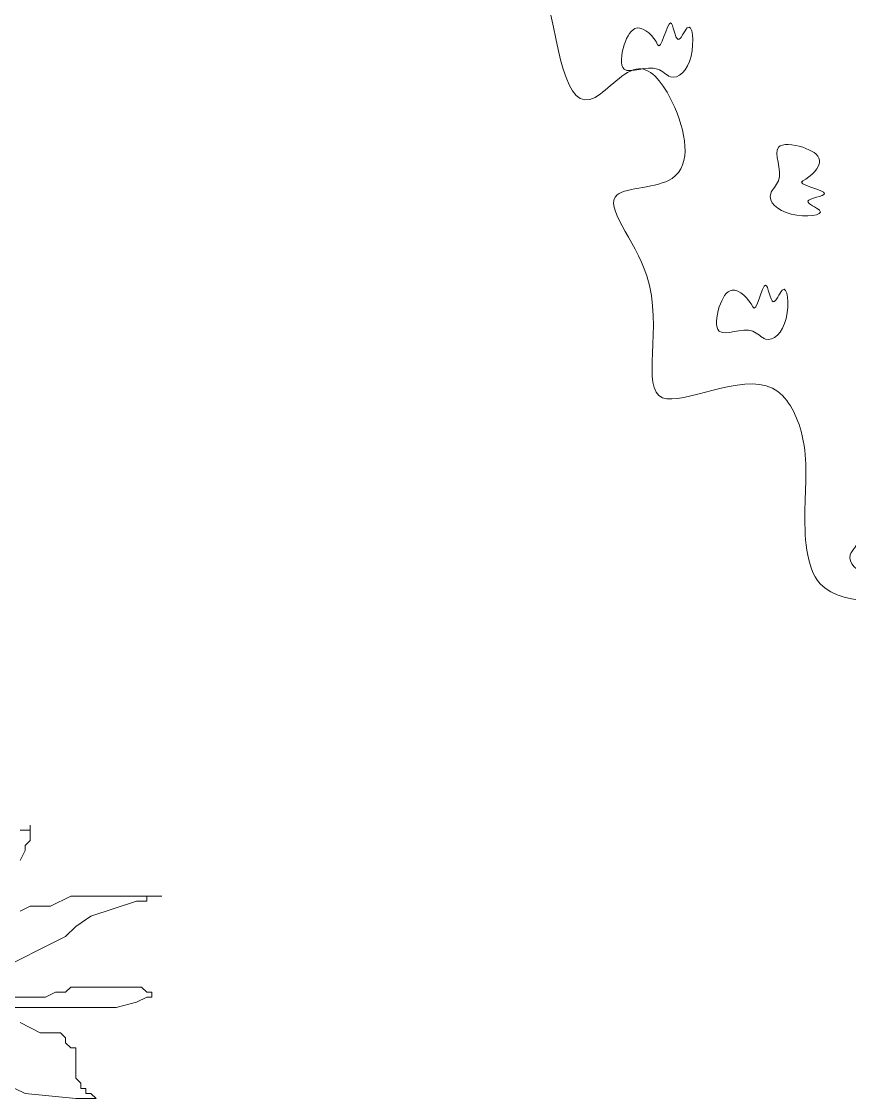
# Model space of a CAD drawing. Header units: millimetres. Extents: x -37049 to 129367, y 25385 to 90033.
# Drawn here: x 20683 to 21408, y 57386 to 58329 of the extents above; entities that cross this region are included whole.
import ezdxf

# ---------------------------------------------------------------- set-up
doc = ezdxf.new("R2010")
doc.units = ezdxf.units.MM
doc.header["$MEASUREMENT"] = 0
doc.layers.add('NCAY', color=3, linetype='Continuous', lineweight=13)

# ---------------------------------------------------------------- blocks, each defined once
blk = doc.blocks.new('A$C7A0544CC')
at = {"layer": 'NCAY', "color": 7}
for points in [[(1002.17, 797.75), (1011.04, 797.75), (1011.04, 802.18), (1011.04, 788.89), (1006.6, 784.46), (1006.6, 780.03), (1002.17, 771.18)], [(1002.17, 726.89), (1011.04, 731.31), (1028.77, 731.31), (1046.51, 740.17), (1126.33, 740.17), (1113.03, 740.17), (1113.03, 735.74), (1104.16, 735.74), (1064.25, 722.46), (1050.95, 713.6), (1042.08, 704.74), (980, 673.74)], [(909.05, 651.59), (1024.34, 651.59), (1033.21, 656.02), (1042.08, 656.02), (1046.51, 660.45), (1108.59, 660.45), (1113.03, 656.02), (1117.46, 656.02), (1117.46, 651.59), (1113.03, 651.59), (1104.16, 647.16), (1086.42, 642.73), (900.18, 642.73)], [(1002.17, 629.45), (1019.91, 620.59), (1037.64, 620.59), (1042.08, 616.16), (1042.08, 611.73), (1046.51, 607.3), (1050.95, 607.3), (1050.95, 580.73), (1055.38, 576.3), (1055.38, 571.87), (1059.81, 571.87), (1059.81, 567.44), (1064.25, 567.44), (1068.68, 563.01), (1050.95, 563.01), (1006.6, 567.44), (997.73, 571.87)]]:
    blk.add_lwpolyline(points, dxfattribs=at)
blk = doc.blocks.new('A$C71EE78C3')
at = {"layer": 'NCAY', "ltscale": 30, "start_tangent": (-0.993113, -0.117158), "end_tangent": (-0.993113, -0.117158)}
blk.add_spline([(707.61, 1180.17), (653.43, 1185.68), (553.76, 1182.43), (540.82, 1145.46), (555.68, 1119.49), (537.1, 1108.36), (522.25, 1138.04), (503.67, 1138.04), (440.5, 1194.91), (385.41, 1134.38), (399.67, 1093.52), (357.86, 1090.35), (301.3, 1088.69), (271.21, 1067.02), (202.8, 1056.42), (182.26, 981.91), (187.07, 952.78), (180.51, 915.44), (137.1, 920.47), (76.51, 893.18), (71.38, 859.24), (77.55, 796.53), (102.51, 748.49), (50.2, 673.02), (5.93, 689.13), (13.36, 614.92), (53.78, 522.1), (87.65, 544.43), (113.65, 518.46), (113.65, 459.1), (70.95, 446.34), (93.85, 383.35), (106.22, 288.44), (191.66, 295.86), (213.94, 262.47), (217.02, 202.6), (228.8, 143.75), (324.54, 118.69), (346.9, 105.85), (433.1, 128.91), (455.62, 60.34), (507.39, -0.95), (578.62, 37.33), (626.26, 35.69), (667.11, 6.47), (734.14, 46.65), (791.97, 61.26), (904.84, 36.15), (905.92, 110.43), (941.98, 132.65), (1053.42, 158.59), (1083.13, 214.24), (1057.13, 310.7), (1112.64, 330.97), (1120.28, 418.29), (1158.9, 403.34), (1211.81, 430.02), (1228, 485.07), (1216.86, 544.43), (1162.23, 611.61), (1189.77, 661.14), (1186.84, 722.46), (1171.38, 783.19), (1123.99, 774.46), (1101.71, 793.01), (1136.32, 869.73), (1142.57, 926.57), (1131.42, 974.8), (1109.14, 967.38), (1068.28, 1034.16), (1027.42, 1023.03), (971.7, 1026.74), (904.84, 1093.52), (908.55, 1138.04), (889.98, 1167.72), (797.12, 1141.75), (748.83, 1149.17), (748.83, 1215.95), (733.97, 1215.95), (707.61, 1180.17)], degree=3, dxfattribs=at)
at = {"layer": 'NCAY'}
for points, start_tangent, end_tangent in [([(102.35, 563.13), (86.35, 576.13), (76.35, 563.13), (76.35, 544.13), (102.35, 544.13), (112.35, 538.13), (128.35, 554.13), (125.35, 576.13), (118.35, 567.13), (112.35, 580.13), (102.35, 563.13)], (-0.416243, 0.909253), (-0.416243, 0.909253)), ([(215.32, 457.28), (228.32, 473.28), (215.32, 483.28), (196.32, 483.28), (196.32, 457.28), (190.32, 447.28), (206.32, 431.28), (228.32, 434.28), (219.32, 441.28), (232.32, 447.28), (215.32, 457.28)], (0.909253, 0.416243), (0.909253, 0.416243)), ([(176.35, 359.13), (160.35, 372.13), (150.35, 359.13), (150.35, 340.13), (176.35, 340.13), (186.35, 334.13), (202.35, 350.13), (199.35, 372.13), (192.35, 363.13), (186.35, 376.13), (176.35, 359.13)], (-0.416243, 0.909253), (-0.416243, 0.909253)), ([(277.32, 176.28), (290.32, 192.28), (277.32, 202.28), (258.32, 202.28), (258.32, 176.28), (252.32, 166.28), (268.32, 150.28), (290.32, 153.28), (281.32, 160.28), (294.32, 166.28), (277.32, 176.28)], (0.909253, 0.416243), (0.909253, 0.416243))]:
    blk.add_spline(points, degree=3, dxfattribs=dict(at, start_tangent=start_tangent, end_tangent=end_tangent))
blk = doc.blocks.new('A$C01874923')
at = {"layer": 'NCAY', "xscale": 1.500000000009754, "yscale": 1.5, "zscale": 1.5, "rotation": 359.9989695585749}
blk.add_blockref('A$C71EE78C3', (0.1, 1.4), dxfattribs=at)

msp = doc.modelspace()

# ---------------------------------------------------------------- block references
at = {"layer": 'NCAY', "ltscale": 30, "xscale": 0.75, "yscale": 0.75, "zscale": 0.75, "rotation": 359.9999999999984}
msp.add_blockref('A$C01874923', (21124.58, 57673.83), dxfattribs=at)
at = {"layer": 'NCAY', "ltscale": 30}
msp.add_blockref('A$C7A0544CC', (19679.38, 56823.04), dxfattribs=at)

doc.saveas('drawing.dxf')
